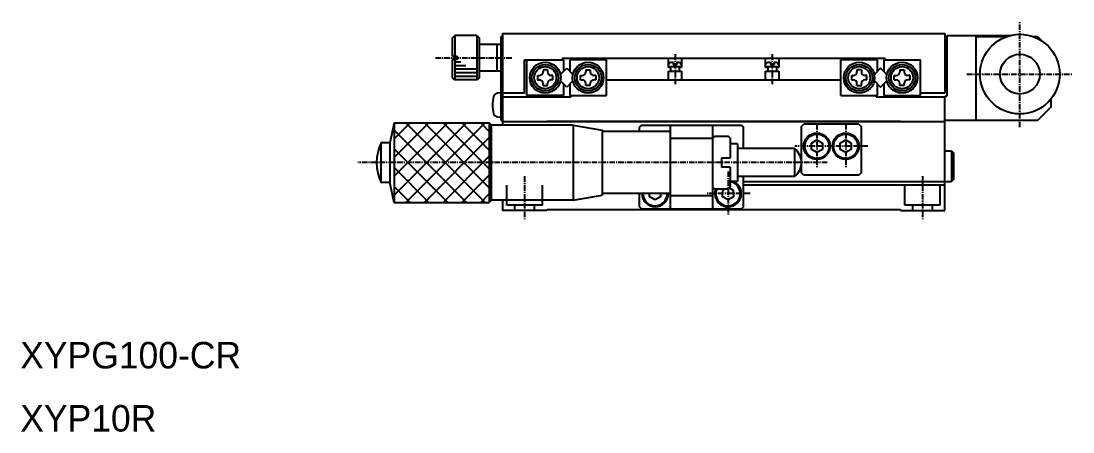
# Model space of a CAD drawing. Extents: x 817 to 1140, y 37 to 369.
# Drawn here: x 819.8 to 1057.7, y 36.6 to 129.5 of the extents above; entities that cross this region are included whole.
import ezdxf

# ---------------------------------------------------------------- set-up
doc = ezdxf.new("R2010")
doc.units = 0
doc.linetypes.add('CENTER', pattern=[2, 1.25, -0.25, 0.25, -0.25])
doc.layers.get('0').update_dxf_attribs({"linetype": 'CONTINUOUS'})
doc.layers.add('CENTER', color=1, linetype='CENTER')

msp = doc.modelspace()

# ---------------------------------------------------------------- linework, layer by layer
at = {"color": 7, "linetype": 'CONTINUOUS'}
for p, q in [((917.42, 125.68), (917.92, 126.18)), ((922.92, 126.18), (917.92, 126.18)), ((922.92, 126.18), (923.42, 125.68)), ((928.72, 126.68), (1028.72, 126.68)), ((928.72, 126.68), (928.72, 105.98)), ((1028.72, 126.68), (1028.72, 113.18)), ((1029.22, 126.18), (1029.22, 112.48)), ((1029.22, 126.18), (1043.42, 126.18)), ((917.42, 121.58), (917.42, 125.68)), ((923.42, 125.68), (923.42, 116.68)), ((928.42, 124.18), (923.42, 124.18)), ((927.42, 124.18), (927.42, 118.18)), ((928.42, 125.98), (928.72, 125.98)), ((928.42, 106.98), (928.42, 125.98)), ((1035.72, 125.98), (1042.76, 125.98)), ((1035.72, 125.98), (1035.72, 106.98)), ((1048.68, 125.98), (1049.72, 125.98)), ((1049.72, 125.98), (1050.77, 124.93)), ((917.42, 121.58), (918.42, 121.58)), ((918.42, 121.58), (918.42, 120.78)), ((918.42, 120.78), (917.42, 120.78)), ((917.42, 116.68), (917.42, 120.78)), ((933.72, 113.18), (933.72, 120.68)), ((933.72, 120.68), (942.52, 120.68)), ((934.22, 112.68), (934.22, 120.68)), ((942.22, 120.98), (942.22, 120.68)), ((1015.22, 120.98), (942.22, 120.98)), ((942.52, 120.68), (942.52, 118.1)), ((943.92, 120.68), (943.92, 118.1)), ((952.22, 120.68), (943.92, 120.68)), ((952.22, 112.68), (952.22, 120.68)), ((966.22, 118.98), (966.22, 120.98)), ((966.72, 120.18), (966.22, 119.68)), ((966.22, 119.18), (969.22, 119.18)), ((966.72, 118.98), (966.22, 118.98)), ((966.72, 120.18), (967.32, 120.18)), ((966.72, 119.18), (966.72, 118.18)), ((967.32, 120.18), (967.32, 119.68)), ((967.32, 119.68), (968.12, 119.68)), ((968.12, 120.18), (968.72, 120.18)), ((968.12, 120.18), (968.12, 119.68)), ((968.72, 120.18), (969.22, 119.68)), ((968.72, 118.18), (968.72, 119.18)), ((969.22, 118.98), (968.72, 118.98)), ((969.22, 120.98), (969.22, 118.98)), ((988.22, 118.98), (988.22, 120.98)), ((988.72, 120.18), (988.22, 119.68)), ((988.22, 119.18), (991.22, 119.18)), ((988.72, 118.98), (988.22, 118.98)), ((988.72, 120.18), (989.32, 120.18)), ((988.72, 119.18), (988.72, 118.18)), ((989.32, 120.18), (989.32, 119.68)), ((989.32, 119.68), (990.12, 119.68)), ((990.12, 120.18), (990.72, 120.18)), ((990.12, 120.18), (990.12, 119.68)), ((990.72, 120.18), (991.22, 119.68)), ((990.72, 118.18), (990.72, 119.18)), ((991.22, 118.98), (990.72, 118.98)), ((991.22, 120.98), (991.22, 118.98)), ((1013.52, 120.68), (1005.22, 120.68)), ((1005.22, 112.68), (1005.22, 120.68)), ((1013.52, 118.1), (1013.52, 120.68)), ((1014.92, 120.68), (1023.22, 120.68)), ((1014.92, 120.68), (1014.92, 118.1)), ((1015.22, 120.98), (1015.22, 120.68)), ((1023.22, 112.68), (1023.22, 120.68)), ((917.92, 116.18), (917.42, 116.68)), ((923.42, 116.68), (922.92, 116.18)), ((928.42, 118.18), (923.42, 118.18)), ((936.62, 117.18), (936.62, 116.18)), ((936.62, 117.18), (937.07, 117.18)), ((938.87, 118.43), (937.87, 118.43)), ((937.87, 118.43), (937.87, 117.98)), ((938.87, 118.43), (938.87, 117.98)), ((940.12, 117.18), (939.67, 117.18)), ((940.12, 116.18), (940.12, 117.18)), ((941.8, 117.38), (943.22, 118.8)), ((943.22, 118.8), (944.64, 117.38)), ((946.32, 116.18), (946.32, 117.18)), ((946.32, 117.18), (946.77, 117.18)), ((947.57, 118.43), (948.57, 118.43)), ((947.57, 118.43), (947.57, 117.98)), ((948.57, 118.43), (948.57, 117.98)), ((949.82, 117.18), (949.37, 117.18)), ((949.82, 117.18), (949.82, 116.18)), ((966.22, 116.18), (966.22, 118.18)), ((966.22, 118.18), (969.22, 118.18)), ((969.22, 118.18), (969.22, 116.18)), ((988.22, 116.18), (988.22, 118.18)), ((988.22, 118.18), (991.22, 118.18)), ((991.22, 118.18), (991.22, 116.18)), ((1007.62, 117.18), (1007.62, 116.18)), ((1007.62, 117.18), (1008.07, 117.18)), ((1009.87, 118.43), (1008.87, 118.43)), ((1008.87, 118.43), (1008.87, 117.98)), ((1009.87, 118.43), (1009.87, 117.98)), ((1011.12, 117.18), (1010.67, 117.18)), ((1011.12, 116.18), (1011.12, 117.18)), ((1014.22, 118.8), (1012.8, 117.38)), ((1015.64, 117.38), (1014.22, 118.8)), ((1017.32, 116.18), (1017.32, 117.18)), ((1017.32, 117.18), (1017.77, 117.18)), ((1018.57, 118.43), (1019.57, 118.43)), ((1018.57, 118.43), (1018.57, 117.98)), ((1019.57, 118.43), (1019.57, 117.98)), ((1020.82, 117.18), (1020.37, 117.18)), ((1020.82, 117.18), (1020.82, 116.18)), ((922.92, 116.18), (917.92, 116.18)), ((936.62, 116.18), (937.07, 116.18)), ((937.87, 114.93), (937.87, 115.38)), ((937.87, 114.93), (938.87, 114.93)), ((938.87, 114.93), (938.87, 115.38)), ((940.12, 116.18), (939.67, 116.18)), ((943.22, 114.56), (941.8, 115.98)), ((942.52, 115.26), (942.52, 112.68)), ((944.64, 115.98), (943.22, 114.56)), ((943.92, 115.26), (943.92, 112.68)), ((946.32, 116.18), (946.77, 116.18)), ((947.57, 114.93), (947.57, 115.38)), ((948.57, 114.93), (947.57, 114.93)), ((948.57, 114.93), (948.57, 115.38)), ((949.82, 116.18), (949.37, 116.18)), ((952.22, 116.18), (1005.22, 116.18)), ((1007.62, 116.18), (1008.07, 116.18)), ((1008.87, 114.93), (1008.87, 115.38)), ((1008.87, 114.93), (1009.87, 114.93)), ((1009.87, 114.93), (1009.87, 115.38)), ((1011.12, 116.18), (1010.67, 116.18)), ((1012.8, 115.98), (1014.22, 114.56)), ((1013.52, 112.68), (1013.52, 115.26)), ((1014.22, 114.56), (1015.64, 115.98)), ((1014.92, 115.26), (1014.92, 112.68)), ((1017.32, 116.18), (1017.77, 116.18)), ((1018.57, 114.93), (1018.57, 115.38)), ((1019.57, 114.93), (1018.57, 114.93)), ((1019.57, 114.93), (1019.57, 115.38)), ((1020.82, 116.18), (1020.37, 116.18)), ((928.42, 113.23), (927.57, 113.16)), ((933.72, 113.18), (928.72, 113.18)), ((928.72, 112.38), (944.22, 112.38)), ((942.52, 112.68), (934.22, 112.68)), ((943.92, 112.68), (952.22, 112.68)), ((944.22, 112.68), (944.22, 112.38)), ((1005.22, 112.68), (1013.52, 112.68)), ((1013.22, 112.38), (1013.22, 112.68)), ((1013.22, 112.38), (1028.72, 112.38)), ((1014.92, 112.68), (1023.22, 112.68)), ((1028.72, 113.18), (1023.22, 113.18)), ((1028.72, 112.48), (1029.22, 112.48)), ((1028.72, 86.68), (1028.72, 112.48)), ((1052.72, 111.82), (1052.72, 109.98)), ((1052.72, 109.98), (1049.72, 106.98)), ((927.57, 107.81), (928.42, 107.73)), ((904.22, 106.48), (903.22, 101.98)), ((904.22, 106.48), (925.72, 106.48)), ((926.22, 105.98), (925.72, 106.48)), ((926.22, 88.98), (926.22, 105.98)), ((944.72, 105.98), (926.22, 105.98)), ((928.42, 106.98), (928.72, 106.98)), ((1028.72, 106.68), (928.72, 106.68)), ((938.72, 106.88), (1018.72, 106.88)), ((938.72, 106.68), (938.72, 106.88)), ((944.72, 105.98), (944.72, 88.98)), ((944.72, 105.98), (951.22, 104.83)), ((951.22, 104.83), (951.22, 90.13)), ((959.72, 105.48), (960.22, 105.98)), ((959.72, 104.48), (959.72, 105.48)), ((960.22, 105.98), (982.72, 105.98)), ((966.72, 86.98), (966.72, 105.98)), ((976.22, 105.98), (976.22, 86.98)), ((982.72, 105.98), (983.22, 105.48)), ((983.22, 100.66), (983.22, 105.48)), ((996.32, 105.68), (996.82, 106.18)), ((996.32, 95.18), (996.32, 105.68)), ((1009.32, 106.18), (996.82, 106.18)), ((1009.32, 106.18), (1009.82, 105.68)), ((1009.82, 105.68), (1009.82, 95.18)), ((1018.72, 106.68), (1018.72, 106.88)), ((1049.72, 106.98), (1028.72, 106.98)), ((966.72, 104.48), (951.22, 104.48)), ((966.72, 102.98), (976.22, 102.98)), ((976.72, 103.48), (976.22, 102.98)), ((976.72, 103.48), (979.72, 103.48)), ((980.22, 102.98), (979.72, 103.48)), ((980.22, 102.98), (980.22, 98.48)), ((998.57, 101.9), (999.82, 102.62)), ((999.82, 102.62), (1001.07, 101.9)), ((1005.07, 101.9), (1006.32, 102.62)), ((1006.32, 102.62), (1007.57, 101.9)), ((903.22, 101.98), (901.22, 101.98)), ((903.22, 101.98), (903.22, 92.98)), ((981.82, 101.73), (980.22, 101.73)), ((981.82, 101.73), (981.82, 93.23)), ((994.75, 100.66), (981.82, 100.66)), ((998.57, 100.46), (998.57, 101.9)), ((999.82, 99.74), (998.57, 100.46)), ((1001.07, 100.46), (999.82, 99.74)), ((1001.07, 101.9), (1001.07, 100.46)), ((1005.07, 100.46), (1005.07, 101.9)), ((1006.32, 99.74), (1005.07, 100.46)), ((1007.57, 100.46), (1006.32, 99.74)), ((1007.57, 101.9), (1007.57, 100.46)), ((1028.72, 100.18), (1030.22, 100.18)), ((1030.22, 100.18), (1030.22, 93.18)), ((1030.22, 100.18), (1030.72, 99.68)), ((980.22, 98.48), (978.22, 98.48)), ((978.22, 98.48), (978.22, 96.48)), ((1030.72, 99.68), (1030.72, 93.68)), ((980.22, 96.48), (978.22, 96.48)), ((980.22, 96.48), (980.22, 91.98)), ((996.82, 94.68), (996.32, 95.18)), ((1009.82, 95.18), (1009.32, 94.68)), ((903.22, 92.98), (901.22, 92.98)), ((904.22, 88.48), (903.22, 92.98)), ((981.82, 93.23), (980.22, 93.23)), ((994.75, 94.31), (981.82, 94.31)), ((983.22, 87.48), (983.22, 94.31)), ((983.22, 93.18), (1030.22, 93.18)), ((1009.32, 94.68), (996.82, 94.68)), ((1030.72, 93.68), (1030.22, 93.18)), ((966.72, 90.48), (951.22, 90.48)), ((959.72, 87.48), (959.72, 90.48)), ((961.97, 89.76), (961.97, 90.48)), ((964.47, 90.48), (964.47, 89.76)), ((976.22, 91.98), (976.72, 91.48)), ((979.72, 91.48), (976.72, 91.48)), ((978.95, 91.48), (978.47, 91.2)), ((978.47, 91.2), (978.47, 90.48)), ((978.47, 89.76), (978.47, 90.48)), ((980.22, 91.98), (979.72, 91.48)), ((980.97, 91.2), (980, 91.76)), ((980.97, 90.48), (980.97, 91.2)), ((980.97, 90.48), (980.97, 89.76)), ((1028.72, 92.38), (983.22, 92.38)), ((904.22, 88.48), (925.72, 88.48)), ((926.22, 88.98), (925.72, 88.48)), ((944.72, 88.98), (926.22, 88.98)), ((928.72, 88.98), (928.72, 86.68)), ((944.72, 88.98), (951.22, 90.13)), ((963.22, 89.04), (961.97, 89.76)), ((964.47, 89.76), (963.22, 89.04)), ((976.22, 89.98), (966.72, 89.98)), ((979.72, 89.04), (978.47, 89.76)), ((980.97, 89.76), (979.72, 89.04)), ((938.72, 86.68), (928.72, 86.68)), ((938.72, 86.88), (938.72, 86.68)), ((938.72, 86.88), (1018.72, 86.88)), ((960.22, 86.98), (959.72, 87.48)), ((982.72, 86.98), (960.22, 86.98)), ((983.22, 87.48), (982.72, 86.98)), ((1018.72, 86.68), (1018.72, 86.88)), ((1018.72, 86.68), (1028.72, 86.68))]:
    msp.add_line(p, q, dxfattribs=at)
at = {"color": 3, "linetype": 'CONTINUOUS'}
for p, q in [((917.92, 126.18), (917.92, 121.58)), ((922.92, 126.18), (922.92, 116.18)), ((917.92, 120.78), (917.92, 116.18)), ((919.29, 120.18), (917.92, 120.18)), ((920.42, 119.38), (917.92, 119.38)), ((922.92, 118.58), (917.92, 118.58)), ((922.92, 117.78), (917.92, 117.78)), ((922.92, 116.98), (917.92, 116.98)), ((904.22, 106.48), (904.22, 88.48)), ((904.22, 102.86), (907.84, 106.48)), ((904.22, 98.62), (912.08, 106.48)), ((904.22, 94.38), (916.32, 106.48)), ((904.22, 90.14), (920.57, 106.48)), ((920.57, 88.48), (904.22, 104.83)), ((906.81, 88.48), (924.81, 106.48)), ((924.81, 88.48), (906.81, 106.48)), ((925.72, 91.81), (911.05, 106.48)), ((925.72, 96.05), (915.29, 106.48)), ((925.72, 100.3), (919.54, 106.48)), ((925.72, 104.54), (923.78, 106.48)), ((925.72, 106.48), (925.72, 88.48)), ((911.05, 88.48), (925.72, 103.15)), ((901.22, 101.98), (901.22, 92.98)), ((916.32, 88.48), (904.22, 100.58)), ((994.75, 100.66), (994.75, 94.31)), ((915.29, 88.48), (925.72, 98.91)), ((912.08, 88.48), (904.22, 96.34)), ((919.54, 88.48), (925.72, 94.66)), ((907.84, 88.48), (904.22, 92.1)), ((923.78, 88.48), (925.72, 90.42)), ((929.72, 87.88), (929.72, 92.38)), ((937.72, 87.88), (937.72, 92.38)), ((1019.72, 87.88), (1019.72, 92.38)), ((1027.72, 87.88), (1027.72, 92.38)), ((937.72, 87.88), (929.72, 87.88)), ((931.47, 86.68), (931.47, 87.88)), ((935.97, 86.68), (935.97, 87.88)), ((1027.72, 87.88), (1019.72, 87.88)), ((1021.47, 86.68), (1021.47, 87.88)), ((1025.97, 86.68), (1025.97, 87.88))]:
    msp.add_line(p, q, dxfattribs=at)
at = {"color": 7, "linetype": 'CONTINUOUS'}
for centre, radius in [((1045.72, 117.48), 9), ((1045.72, 117.48), 4.5), ((938.37, 116.68), 3.5), ((938.37, 116.68), 3), ((938.37, 116.68), 2.5), ((948.07, 116.68), 3.5), ((948.07, 116.68), 3), ((948.07, 116.68), 2.5), ((1009.37, 116.68), 3.5), ((1009.37, 116.68), 3), ((1009.37, 116.68), 2.5), ((1019.07, 116.68), 3.5), ((1019.07, 116.68), 3), ((1019.07, 116.68), 2.5), ((999.82, 101.18), 3), ((999.82, 101.18), 2.75), ((1006.32, 101.18), 3), ((1006.32, 101.18), 2.75)]:
    msp.add_circle(centre, radius, dxfattribs=at)
for centre, radius, start, end in [((937.07, 117.98), 0.8, 270, 0), ((939.67, 117.98), 0.8, 180, 270), ((946.77, 117.98), 0.8, 270, 0), ((949.37, 117.98), 0.8, 180, 270), ((1008.07, 117.98), 0.8, 270, 0), ((1010.67, 117.98), 0.8, 180, 270), ((1017.77, 117.98), 0.8, 270, 0), ((1020.37, 117.98), 0.8, 180, 270), ((937.07, 115.38), 0.8, 0, 90), ((939.67, 115.38), 0.8, 90, 180), ((946.77, 115.38), 0.8, 0, 90), ((949.37, 115.38), 0.8, 90, 180), ((1008.07, 115.38), 0.8, 0, 90), ((1010.67, 115.38), 0.8, 90, 180), ((1017.77, 115.38), 0.8, 0, 90), ((1020.37, 115.38), 0.8, 90, 180), ((933.42, 110.48), 7, 163.743, 196.257), ((927.66, 112.16), 1, 95, 163.743), ((927.66, 108.8), 1, 196.257, 265), ((910.85, 97.48), 10.62, 154.9424, 205.0576), ((992.32, 97.48), 4, 307.4626, 52.5374), ((979.72, 90.48), 3, 160.5288, 66.4436), ((979.72, 90.48), 2.75, 158.6763, 79.5243), ((963.22, 90.48), 3, 180, 0), ((963.22, 90.48), 2.75, 180, 0)]:
    msp.add_arc(centre, radius, start, end, dxfattribs=at)
at = {"layer": 'CENTER', "color": 1, "linetype": 'CENTER'}
for p, q in [((1045.72, 105.48), (1045.72, 129.48)), ((967.72, 121.98), (967.72, 115.18)), ((989.72, 121.98), (989.72, 115.18)), ((913.55, 121.18), (930.82, 121.18)), ((1033.72, 117.48), (1057.72, 117.48)), ((999.82, 106.18), (999.82, 96.18)), ((1006.32, 106.18), (1006.32, 96.18)), ((1011.32, 101.18), (994.82, 101.18)), ((1002.14, 97.48), (895.96, 97.48)), ((979.72, 95.48), (979.72, 85.48)), ((933.72, 94.38), (933.72, 84.68)), ((1023.72, 94.38), (1023.72, 84.68)), ((984.72, 90.48), (974.72, 90.48))]:
    msp.add_line(p, q, dxfattribs=at)

# ---------------------------------------------------------------- texts
at = {"color": 7, "linetype": 'CONTINUOUS'}
for s, p in [('XYPG100-CR', (819.64, 50.95)), ('XYP10R', (819.64, 36.68))]:
    msp.add_text(s, height=6, dxfattribs=at).set_placement(p)

doc.saveas('drawing.dxf')
